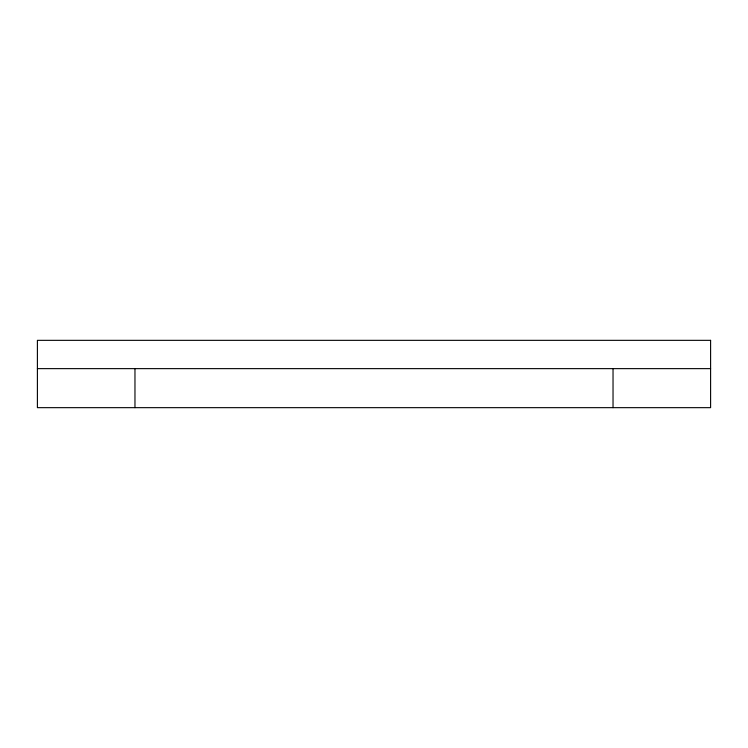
<?xml version="1.0" encoding="UTF-8"?>
<svg xmlns="http://www.w3.org/2000/svg" width="748" height="748" viewBox="0 0 748 748"><rect width="100%" height="100%" fill="white"/><g stroke="black" fill="none" stroke-linecap="round" stroke-linejoin="round"><path stroke-width="1.12" d="M37.4 368.633L710.6 368.633M613.033 368.633L613.033 407.66M134.967 368.633L134.967 407.66M710.6 340.34L37.4 340.34L37.4 407.66L710.6 407.66L710.6 340.34"/></g></svg>
